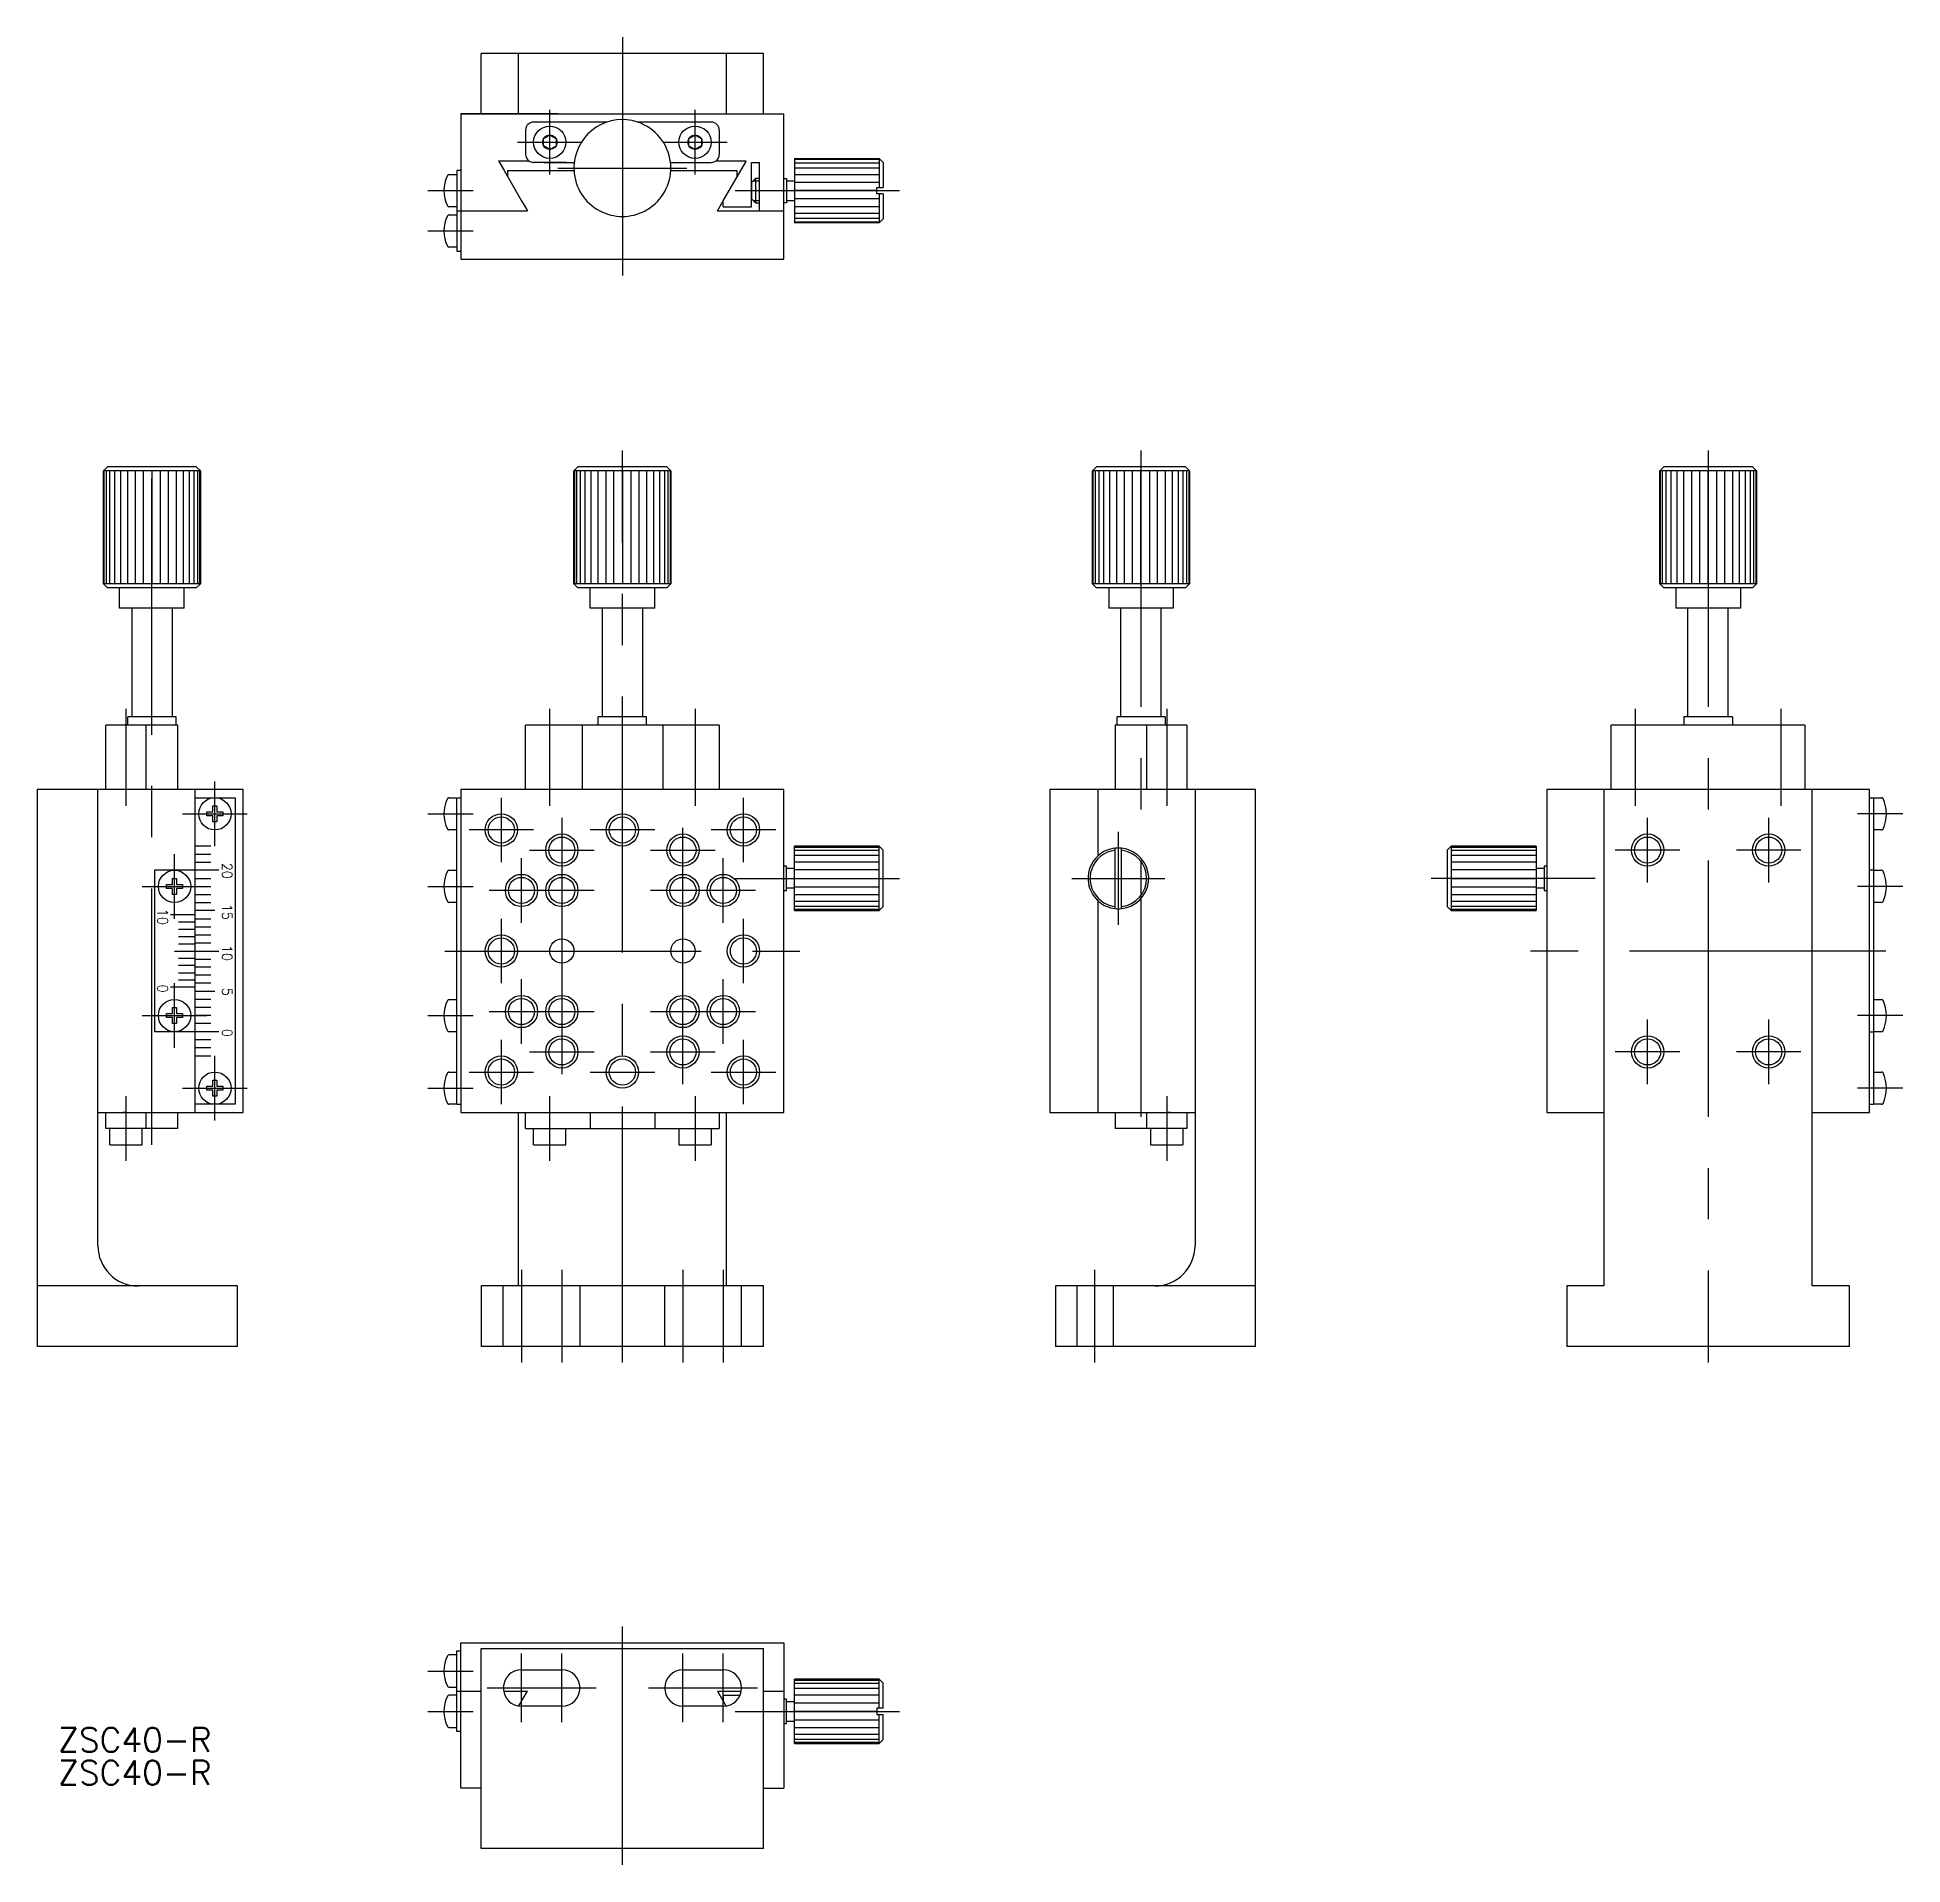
# Model space of a CAD drawing. Extents: x -72 to 159, y -113 to 113.
import ezdxf

# ---------------------------------------------------------------- set-up
doc = ezdxf.new("R2010")
doc.units = 0
doc.linetypes.add('CENTER', pattern=[50.8, 31.75, -6.35, 6.35, -6.35])
doc.linetypes.add('DASHED', pattern=[19.05, 12.7, -6.35])
doc.layers.get('0').update_dxf_attribs({"linetype": 'CONTINUOUS'})
doc.layers.add('CENTER', color=1, linetype='CENTER')
doc.styles.add('CONVERTER_1', font='txt.shx', dxfattribs={"width": 0.9})
doc.styles.get("Standard").update_dxf_attribs({"font": 'txt.shx', "height": 3, "bigfont": 'bigfont.shx'})

msp = doc.modelspace()

# ---------------------------------------------------------------- linework, layer by layer
at = {"color": 7, "linetype": 'CONTINUOUS'}
for p, q in [((17.5, 111.22), (-17.5, 111.22)), ((-17.5, 103.72), (-17.5, 111.22)), ((-12.9, 111.22), (-12.9, 103.72)), ((12.9, 103.72), (12.9, 111.22)), ((17.5, 103.72), (17.5, 111.22)), ((-20, 103.72), (-20, 92.22)), ((-20, 103.72), (17.5, 103.72)), ((-17.5, 103.72), (-20, 103.72)), ((-8, 103.72), (-17.5, 103.72)), ((-12, 101.72), (-12, 98.72)), ((-1.87, 102.72), (-11, 102.72)), ((11, 102.72), (1.87, 102.72)), ((12, 101.72), (12, 98.72)), ((17.5, 103.72), (20, 103.72)), ((20, 92.22), (20, 103.72)), ((-9.78, 100.67), (-9, 101.12)), ((-9.78, 99.77), (-9.78, 100.67)), ((-9, 99.32), (-9.78, 99.77)), ((-9, 101.12), (-8.22, 100.67)), ((-9, 99.32), (-8.22, 99.77)), ((-8.22, 100.67), (-8.22, 99.77)), ((8.22, 100.67), (9, 101.12)), ((8.22, 99.77), (8.22, 100.67)), ((8.22, 99.77), (9, 99.32)), ((9, 101.12), (9.78, 100.67)), ((9.78, 99.77), (9, 99.32)), ((9.78, 100.67), (9.78, 99.77)), ((-15.35, 97.92), (-14.66, 96.72)), ((-15.35, 97.92), (-11.6, 97.92)), ((-6.96, 97.72), (-11, 97.72)), ((-9.75, 97.72), (-5.96, 97.72)), ((5.96, 97.72), (11, 97.72)), ((11.6, 97.92), (15.35, 97.92)), ((12.48, 92.95), (15.23, 97.72)), ((15.23, 97.72), (15.35, 97.92)), ((15.98, 92.22), (15.98, 97.72)), ((15.98, 97.72), (16.98, 97.72)), ((16.98, 91.72), (16.98, 97.72)), ((21.32, 98.22), (31.82, 98.22)), ((21.32, 98.22), (21.32, 95.45)), ((31.82, 98.08), (21.32, 98.08)), ((21.32, 97.68), (31.82, 97.68)), ((31.82, 98.22), (31.82, 94.62)), ((32.32, 97.72), (31.82, 98.22)), ((32.32, 97.72), (32.32, 94.62)), ((-21.49, 96.22), (-20.5, 96.22)), ((-20.5, 96.72), (-20.5, 91.72)), ((-20, 96.72), (-20.5, 96.72)), ((-14.66, 96.72), (-12.48, 92.95)), ((-14.23, 96.72), (-5.99, 96.72)), ((-14.23, 96.72), (-14.23, 95.98)), ((5.99, 96.72), (14.23, 96.72)), ((14.23, 95.98), (14.23, 96.72)), ((16.21, 95.45), (15.98, 95.22)), ((15.98, 95.22), (15.98, 93.22)), ((15.98, 94.22), (15.98, 95.22)), ((16.48, 95.72), (16.21, 95.45)), ((16.48, 95.72), (16.48, 92.72)), ((16.98, 95.72), (16.48, 95.72)), ((20, 95.72), (20.32, 95.72)), ((20.32, 95.72), (20.32, 92.72)), ((20.32, 95.45), (21.32, 95.45)), ((21.32, 97.05), (31.82, 97.05)), ((21.32, 96.22), (31.82, 96.22)), ((21.32, 95.45), (21.32, 94.22)), ((21.32, 95.26), (31.82, 95.26)), ((-12.48, 92.95), (-12.06, 92.22)), ((11.77, 91.72), (12.48, 92.95)), ((12.48, 92.22), (12.48, 92.95)), ((15.98, 93.22), (16.21, 93)), ((16.21, 93), (16.48, 92.72)), ((16.48, 92.72), (16.98, 92.72)), ((20.32, 92.72), (20, 92.72)), ((20.32, 93), (21.32, 93)), ((31.52, 94.22), (21.32, 94.22)), ((21.32, 94.22), (21.32, 93)), ((31.82, 93.19), (21.32, 93.19)), ((21.32, 93), (21.32, 90.36)), ((31.52, 94.22), (31.52, 94.62)), ((31.52, 94.62), (32.32, 94.62)), ((31.52, 93.82), (31.52, 94.22)), ((32.32, 93.82), (31.52, 93.82)), ((31.82, 93.82), (31.82, 90.22)), ((32.32, 93.82), (32.32, 90.72)), ((-20.5, 92.22), (-21.49, 92.22)), ((-21.49, 91.22), (-20.5, 91.22)), ((-20.5, 91.72), (-20.5, 86.72)), ((-20.5, 91.72), (-20, 91.72)), ((-20, 92.22), (-20, 91.72)), ((-20, 91.72), (-11.77, 91.72)), ((-20, 91.72), (-20, 91.22)), ((-20, 91.22), (-20, 89.72)), ((-20, 91.22), (-20, 89.72)), ((-12.06, 92.22), (-11.77, 91.72)), ((11.77, 91.72), (16.52, 91.72)), ((11.89, 91.72), (20, 91.72)), ((12.48, 92.22), (15.98, 92.22)), ((20, 91.72), (20, 92.22)), ((20, 91.72), (20, 92.22)), ((20, 85.72), (20, 91.72)), ((31.82, 92.22), (21.32, 92.22)), ((31.82, 91.39), (21.32, 91.39)), ((31.82, 90.76), (21.32, 90.76)), ((21.32, 90.36), (31.82, 90.36)), ((21.32, 90.36), (21.32, 90.22)), ((31.82, 90.22), (21.32, 90.22)), ((31.82, 90.22), (32.32, 90.72)), ((-20, 89.72), (-20, 85.72)), ((-20.5, 87.22), (-21.49, 87.22)), ((-20.5, 86.72), (-20, 86.72)), ((-20, 85.72), (20, 85.72)), ((-63.78, 60), (-64.28, 59.5)), ((-64.28, 45.5), (-64.28, 59.5)), ((-64.19, 59.5), (-64.28, 59.5)), ((-64.19, 45.5), (-64.19, 59.5)), ((-63.92, 59.5), (-64.19, 59.5)), ((-63.92, 45.5), (-63.92, 59.5)), ((-63.48, 59.5), (-63.92, 59.5)), ((-60.48, 60), (-63.78, 60)), ((-63.48, 45.5), (-63.48, 59.5)), ((-62.88, 59.5), (-63.48, 59.5)), ((-62.88, 45.5), (-62.88, 59.5)), ((-62.14, 59.5), (-62.88, 59.5)), ((-62.14, 45.5), (-62.14, 59.5)), ((-61.28, 59.5), (-62.14, 59.5)), ((-61.28, 45.5), (-61.28, 59.5)), ((-60.3, 59.5), (-61.28, 59.5)), ((-60.28, 60), (-60.48, 60)), ((-60.3, 45.5), (-60.3, 59.5)), ((-59.32, 59.5), (-60.3, 59.5)), ((-56.28, 60), (-60.28, 60)), ((-59.32, 45.5), (-59.32, 59.5)), ((-58.28, 59.5), (-59.32, 59.5)), ((-58.28, 59.5), (-58.28, 45.5)), ((-52.28, 59.5), (-58.28, 59.5)), ((-57.24, 59.5), (-57.24, 45.5)), ((-52.78, 60), (-56.28, 60)), ((-56.26, 59.5), (-56.26, 45.5)), ((-55.28, 59.5), (-55.28, 45.5)), ((-54.42, 59.5), (-54.42, 45.5)), ((-53.68, 59.5), (-53.68, 45.5)), ((-53.08, 59.5), (-53.08, 45.5)), ((-52.78, 60), (-52.28, 59.5)), ((-52.64, 59.5), (-52.64, 45.5)), ((-52.37, 59.5), (-52.37, 45.5)), ((-52.28, 59.5), (-52.28, 45.5)), ((-52.28, 45.5), (-52.28, 59.5)), ((-5.5, 60), (-6, 59.5)), ((-6, 45.5), (-6, 59.5)), ((-5.91, 59.5), (-6, 59.5)), ((-5.91, 45.5), (-5.91, 59.5)), ((-5.64, 59.5), (-5.91, 59.5)), ((-5.64, 45.5), (-5.64, 59.5)), ((-5.2, 59.5), (-5.64, 59.5)), ((-2.2, 60), (-5.5, 60)), ((-5.2, 45.5), (-5.2, 59.5)), ((-4.6, 59.5), (-5.2, 59.5)), ((-4.6, 45.5), (-4.6, 59.5)), ((-3.86, 59.5), (-4.6, 59.5)), ((-3.86, 45.5), (-3.86, 59.5)), ((-3, 59.5), (-3.86, 59.5)), ((-3, 45.5), (-3, 59.5)), ((-2.02, 59.5), (-3, 59.5)), ((-2, 60), (-2.2, 60)), ((-2.02, 45.5), (-2.02, 59.5)), ((-1.04, 59.5), (-2.02, 59.5)), ((2, 60), (-2, 60)), ((-1.04, 45.5), (-1.04, 59.5)), ((0, 59.5), (-1.04, 59.5)), ((0, 59.5), (0, 45.5)), ((6, 59.5), (0, 59.5)), ((1.04, 59.5), (1.04, 45.5)), ((5.5, 60), (2, 60)), ((2.02, 59.5), (2.02, 45.5)), ((3, 59.5), (3, 45.5)), ((3.86, 59.5), (3.86, 45.5)), ((4.6, 59.5), (4.6, 45.5)), ((5.2, 59.5), (5.2, 45.5)), ((5.5, 60), (6, 59.5)), ((5.64, 59.5), (5.64, 45.5)), ((5.91, 59.5), (5.91, 45.5)), ((6, 45.5), (6, 59.5)), ((6, 59.5), (6, 45.5)), ((58.24, 59.5), (58.74, 60)), ((58.24, 45.5), (58.24, 59.5)), ((58.24, 59.5), (58.24, 45.5)), ((64.24, 59.5), (58.24, 59.5)), ((58.33, 45.5), (58.33, 59.5)), ((58.6, 45.5), (58.6, 59.5)), ((62.24, 60), (58.74, 60)), ((59.05, 45.5), (59.05, 59.5)), ((59.65, 45.5), (59.65, 59.5)), ((60.38, 45.5), (60.38, 59.5)), ((61.24, 45.5), (61.24, 59.5)), ((62.22, 45.5), (62.22, 59.5)), ((66.24, 60), (62.24, 60)), ((63.2, 45.5), (63.2, 59.5)), ((64.24, 45.5), (64.24, 59.5)), ((65.28, 59.5), (64.24, 59.5)), ((65.28, 59.5), (65.28, 45.5)), ((66.26, 59.5), (65.28, 59.5)), ((66.44, 60), (66.24, 60)), ((66.26, 59.5), (66.26, 45.5)), ((67.24, 59.5), (66.26, 59.5)), ((69.74, 60), (66.44, 60)), ((67.24, 59.5), (67.24, 45.5)), ((68.1, 59.5), (67.24, 59.5)), ((68.1, 59.5), (68.1, 45.5)), ((68.84, 59.5), (68.1, 59.5)), ((68.84, 59.5), (68.84, 45.5)), ((69.44, 59.5), (68.84, 59.5)), ((69.44, 59.5), (69.44, 45.5)), ((69.88, 59.5), (69.44, 59.5)), ((70.24, 59.5), (69.74, 60)), ((69.88, 59.5), (69.88, 45.5)), ((70.15, 59.5), (69.88, 59.5)), ((70.15, 59.5), (70.15, 45.5)), ((70.24, 59.5), (70.15, 59.5)), ((70.24, 59.5), (70.24, 45.5)), ((128.5, 59.5), (129, 60)), ((128.5, 45.5), (128.5, 59.5)), ((128.5, 59.5), (128.5, 45.5)), ((134.5, 59.5), (128.5, 59.5)), ((128.59, 45.5), (128.59, 59.5)), ((128.86, 45.5), (128.86, 59.5)), ((132.5, 60), (129, 60)), ((129.31, 45.5), (129.31, 59.5)), ((129.91, 45.5), (129.91, 59.5)), ((130.65, 45.5), (130.65, 59.5)), ((131.5, 45.5), (131.5, 59.5)), ((132.48, 45.5), (132.48, 59.5)), ((136.5, 60), (132.5, 60)), ((133.46, 45.5), (133.46, 59.5)), ((134.5, 45.5), (134.5, 59.5)), ((135.54, 59.5), (134.5, 59.5)), ((135.54, 59.5), (135.54, 45.5)), ((136.52, 59.5), (135.54, 59.5)), ((136.7, 60), (136.5, 60)), ((136.52, 59.5), (136.52, 45.5)), ((137.5, 59.5), (136.52, 59.5)), ((140, 60), (136.7, 60)), ((137.5, 59.5), (137.5, 45.5)), ((138.36, 59.5), (137.5, 59.5)), ((138.36, 59.5), (138.36, 45.5)), ((139.1, 59.5), (138.36, 59.5)), ((139.1, 59.5), (139.1, 45.5)), ((139.7, 59.5), (139.1, 59.5)), ((139.7, 59.5), (139.7, 45.5)), ((140.14, 59.5), (139.7, 59.5)), ((140.5, 59.5), (140, 60)), ((140.14, 59.5), (140.14, 45.5)), ((140.41, 59.5), (140.14, 59.5)), ((140.41, 59.5), (140.41, 45.5)), ((140.5, 59.5), (140.41, 59.5)), ((140.5, 59.5), (140.5, 45.5)), ((-64.28, 45.5), (-63.78, 45)), ((-64.19, 45.5), (-64.28, 45.5)), ((-63.92, 45.5), (-64.19, 45.5)), ((-63.48, 45.5), (-63.92, 45.5)), ((-52.78, 45), (-63.78, 45)), ((-62.88, 45.5), (-63.48, 45.5)), ((-62.14, 45.5), (-62.88, 45.5)), ((-54.28, 45), (-62.28, 45)), ((-62.28, 42.5), (-62.28, 45)), ((-61.28, 45.5), (-62.14, 45.5)), ((-60.3, 45.5), (-61.28, 45.5)), ((-59.32, 45.5), (-60.3, 45.5)), ((-58.28, 45.5), (-59.32, 45.5)), ((-52.28, 45.5), (-58.28, 45.5)), ((-54.28, 42.5), (-54.28, 45)), ((-54.28, 42.5), (-54.28, 45)), ((-52.78, 45), (-52.28, 45.5)), ((-5.91, 45.5), (-6, 45.5)), ((-6, 45.5), (-5.5, 45)), ((-5.64, 45.5), (-5.91, 45.5)), ((-5.2, 45.5), (-5.64, 45.5)), ((5.5, 45), (-5.5, 45)), ((-4.6, 45.5), (-5.2, 45.5)), ((-3.86, 45.5), (-4.6, 45.5)), ((-4, 42.5), (-4, 45)), ((-3, 45.5), (-3.86, 45.5)), ((-2.02, 45.5), (-3, 45.5)), ((-1.04, 45.5), (-2.02, 45.5)), ((0, 45.5), (-1.04, 45.5)), ((6, 45.5), (0, 45.5)), ((4, 42.5), (4, 45)), ((4, 42.5), (4, 45)), ((5.5, 45), (6, 45.5)), ((64.24, 45.5), (58.24, 45.5)), ((58.24, 45.5), (58.74, 45)), ((69.74, 45), (58.74, 45)), ((60.24, 45), (60.24, 42.5)), ((60.24, 45), (60.24, 42.5)), ((68.24, 45), (60.24, 45)), ((65.28, 45.5), (64.24, 45.5)), ((66.26, 45.5), (65.28, 45.5)), ((67.24, 45.5), (66.26, 45.5)), ((68.1, 45.5), (67.24, 45.5)), ((68.84, 45.5), (68.1, 45.5)), ((68.24, 45), (68.24, 42.5)), ((69.44, 45.5), (68.84, 45.5)), ((69.88, 45.5), (69.44, 45.5)), ((69.74, 45), (70.24, 45.5)), ((70.15, 45.5), (69.88, 45.5)), ((70.24, 45.5), (70.15, 45.5)), ((134.5, 45.5), (128.5, 45.5)), ((128.5, 45.5), (129, 45)), ((140, 45), (129, 45)), ((130.5, 45), (130.5, 42.5)), ((130.5, 45), (130.5, 42.5)), ((135.54, 45.5), (134.5, 45.5)), ((136.52, 45.5), (135.54, 45.5)), ((137.5, 45.5), (136.52, 45.5)), ((138.36, 45.5), (137.5, 45.5)), ((139.1, 45.5), (138.36, 45.5)), ((138.5, 45), (138.5, 42.5)), ((139.7, 45.5), (139.1, 45.5)), ((140.14, 45.5), (139.7, 45.5)), ((140, 45), (140.5, 45.5)), ((140.41, 45.5), (140.14, 45.5)), ((140.5, 45.5), (140.41, 45.5)), ((-54.28, 42.5), (-62.28, 42.5)), ((-60.78, 42.5), (-62.28, 42.5)), ((-55.78, 42.5), (-60.78, 42.5)), ((-60.78, 42.5), (-60.78, 29)), ((-55.78, 42.5), (-55.78, 29)), ((-54.28, 42.5), (-55.78, 42.5)), ((-2.5, 42.5), (-4, 42.5)), ((-2.5, 42.5), (-2.5, 29)), ((2.5, 42.5), (-2.5, 42.5)), ((2.5, 42.5), (2.5, 29)), ((4, 42.5), (2.5, 42.5)), ((68.24, 42.5), (60.24, 42.5)), ((61.74, 42.5), (60.24, 42.5)), ((61.74, 29), (61.74, 42.5)), ((66.74, 42.5), (61.74, 42.5)), ((66.74, 29), (66.74, 42.5)), ((68.24, 42.5), (66.74, 42.5)), ((132, 42.5), (130.5, 42.5)), ((137, 42.5), (132, 42.5)), ((132, 29), (132, 42.5)), ((137, 29), (137, 42.5)), ((138.5, 42.5), (137, 42.5)), ((-63.98, 20), (-63.98, 28)), ((-58.98, 28), (-63.98, 28)), ((-55.28, 29), (-61.28, 29)), ((-61.28, 28), (-61.28, 29)), ((-55.08, 28), (-58.98, 28)), ((-58.98, 20), (-58.98, 28)), ((-55.28, 28), (-55.28, 29)), ((-55.08, 20), (-55.08, 28)), ((12, 28), (-12, 28)), ((-12, 20), (-12, 28)), ((-5, 28), (-5, 20)), ((-2.5, 29), (-3, 29)), ((-2.5, 29), (-3, 29)), ((-3, 28), (-3, 29)), ((-3, 28), (-3, 29)), ((2.5, 29), (-2.5, 29)), ((2.5, 29), (-2.5, 29)), ((3, 29), (2.5, 29)), ((3, 29), (2.5, 29)), ((3, 28), (3, 29)), ((3, 28), (3, 29)), ((5, 28), (5, 20)), ((12, 28), (12, 20)), ((61.04, 28), (61.04, 20)), ((64.94, 28), (61.04, 28)), ((67.24, 29), (61.24, 29)), ((61.24, 29), (61.24, 28)), ((64.94, 28), (64.94, 20)), ((69.94, 28), (64.94, 28)), ((67.24, 29), (67.24, 28)), ((69.94, 28), (69.94, 20)), ((122.5, 20), (122.5, 28)), ((132, 28), (122.5, 28)), ((132, 29), (131.5, 29)), ((132, 29), (131.5, 29)), ((131.5, 29), (131.5, 28)), ((131.5, 29), (131.5, 28)), ((137, 29), (132, 29)), ((137, 29), (132, 29)), ((137, 28), (132, 28)), ((137.5, 29), (137, 29)), ((137.5, 29), (137, 29)), ((137.5, 28), (137, 28)), ((137.5, 29), (137.5, 28)), ((137.5, 29), (137.5, 28)), ((146.5, 28), (137.5, 28)), ((146.5, 28), (146.5, 20)), ((-55.08, 20), (-55.08, 22)), ((61.04, 22), (61.04, 20)), ((-72.48, 20), (-72.48, -49)), ((-64.98, 20), (-72.48, 20)), ((-64.98, -20), (-64.98, 20)), ((-64.98, -20), (-64.98, 20)), ((-64.98, -36.5), (-64.98, 20)), ((-55.08, 20), (-64.98, 20)), ((-63.98, 20), (-64.98, 20)), ((-55.98, 20), (-64.98, 20)), ((-46.98, 20), (-55.98, 20)), ((-52.98, 20), (-52.98, -20)), ((-52.98, 19), (-47.98, 19)), ((-47.98, 19), (-47.98, 0)), ((-46.98, -20), (-46.98, 20)), ((-21.49, 19), (-20.5, 19)), ((-20.5, -19), (-20.5, 19)), ((-20.5, 19), (-20, 19)), ((-20, 20), (-20, -20)), ((18, 20), (-20, 20)), ((-20, 20), (-20, 20)), ((18, 20), (11.4, 20)), ((19, 20), (18, 20)), ((19, 20), (18, 20)), ((20, 20), (19, 20)), ((19.6, 20), (19, 20)), ((20, -20), (20, 20)), ((52.94, 20), (52.94, -16.5)), ((70.94, 20), (52.94, 20)), ((58.94, 11.81), (58.94, 20)), ((70.94, 20), (61.04, 20)), ((70.94, 20), (69.94, 20)), ((70.94, 20), (70.94, -36.5)), ((78.44, 20), (70.94, 20)), ((70.94, 20), (70.94, 14.75)), ((78.44, -49), (78.44, 20)), ((114.5, 20), (114.5, -20)), ((154.5, 20), (114.5, 20)), ((121.6, 20), (121.6, -20)), ((147.4, -20), (147.4, 20)), ((154.5, -20), (154.5, 20)), ((154.5, 20), (154.5, 20)), ((154.5, 19), (155, 19)), ((155, 19), (155, -19)), ((155, 19), (155.99, 19)), ((-51.48, 17.25), (-50.73, 17.25)), ((-51.48, 16.75), (-51.48, 17.25)), ((-50.73, 16.75), (-51.48, 16.75)), ((-50.73, 18), (-50.23, 18)), ((-50.73, 17.25), (-50.73, 18)), ((-50.73, 16), (-50.73, 16.75)), ((-50.23, 18), (-50.23, 17.25)), ((-50.23, 17.25), (-49.48, 17.25)), ((-50.23, 16.75), (-50.23, 16)), ((-49.48, 16.75), (-50.23, 16.75)), ((-49.48, 17.25), (-49.48, 16.75)), ((70.94, 17.25), (70.94, 12.75)), ((-50.23, 16), (-50.73, 16)), ((-20.5, 15), (-21.49, 15)), ((155.99, 15), (155, 15)), ((-50.98, 13), (-52.98, 13)), ((-52.98, 12), (-50.98, 12)), ((31.82, 13), (21.32, 13)), ((21.32, 5), (21.32, 13)), ((21.32, 12.86), (31.82, 12.86)), ((31.82, 12.46), (21.32, 12.46)), ((31.82, 11.83), (21.32, 11.83)), ((31.82, 5), (31.82, 13)), ((31.82, 13), (32.32, 12.5)), ((32.32, 5.5), (32.32, 12.5)), ((61.04, 5.26), (61.04, 12.74)), ((61.84, 5.26), (61.84, 12.74)), ((102.18, 12.5), (102.68, 13)), ((102.18, 12.5), (102.18, 5.5)), ((113.18, 13), (102.68, 13)), ((102.68, 13), (102.68, 5)), ((102.68, 12.86), (113.18, 12.86)), ((113.18, 12.46), (102.68, 12.46)), ((113.18, 11.83), (102.68, 11.83)), ((113.18, 13), (113.18, 5)), ((-57.98, 10), (-57.98, -10)), ((-49.98, 10), (-57.98, 10)), ((-52.98, 11), (-50.98, 11)), ((-21.49, 10), (-20.5, 10)), ((20.32, 10.5), (20, 10.5)), ((20.32, 7.5), (20.32, 10.5)), ((21.32, 10.22), (20.32, 10.22)), ((31.82, 11), (21.32, 11)), ((31.82, 10.04), (21.32, 10.04)), ((70.94, 10.25), (70.94, -20)), ((113.18, 11), (102.68, 11)), ((113.18, 10.04), (102.68, 10.04)), ((114.18, 10.22), (113.18, 10.22)), ((114.18, 10.5), (114.18, 7.5)), ((114.5, 10.5), (114.18, 10.5)), ((155, 10), (154.5, 10)), ((155, 10), (155.99, 10)), ((-56.48, 8.25), (-55.73, 8.25)), ((-56.48, 8.25), (-55.73, 8.25)), ((-56.48, 7.75), (-56.48, 8.25)), ((-56.48, 7.75), (-56.48, 8.25)), ((-55.73, 7.75), (-56.48, 7.75)), ((-55.73, 7.75), (-56.48, 7.75)), ((-55.73, 8.25), (-55.73, 9)), ((-55.73, 9), (-55.23, 9)), ((-55.73, 9), (-55.23, 9)), ((-55.73, 8.25), (-55.73, 9)), ((-55.73, 7), (-55.73, 7.75)), ((-55.73, 7), (-55.73, 7.75)), ((-55.23, 7), (-55.73, 7)), ((-55.23, 7), (-55.73, 7)), ((-55.23, 9), (-55.23, 8.25)), ((-55.23, 9), (-55.23, 8.25)), ((-55.23, 8.25), (-54.48, 8.25)), ((-55.23, 7.75), (-55.23, 7)), ((-55.23, 7.75), (-55.23, 7)), ((-54.48, 7.75), (-55.23, 7.75)), ((-54.48, 8.25), (-54.48, 7.75)), ((-52.98, 9), (-50.98, 9)), ((-52.98, 8), (-50.98, 8)), ((-52.98, 7), (-50.98, 7)), ((20, 7.5), (20.32, 7.5)), ((21.32, 7.77), (20.32, 7.77)), ((21.32, 9), (31.82, 9)), ((21.32, 7.96), (31.82, 7.96)), ((21.32, 7), (31.82, 7)), ((102.68, 9), (113.18, 9)), ((102.68, 7.96), (113.18, 7.96)), ((102.68, 7), (113.18, 7)), ((114.18, 7.77), (113.18, 7.77)), ((114.18, 7.5), (114.5, 7.5)), ((-52.98, 6), (-50.98, 6)), ((-50.48, 5), (-52.98, 5)), ((-20.5, 6), (-21.49, 6)), ((21.32, 6.17), (31.82, 6.17)), ((21.32, 5.54), (31.82, 5.54)), ((31.82, 5.14), (21.32, 5.14)), ((21.32, 5), (31.82, 5)), ((32.32, 5.5), (31.82, 5)), ((58.94, -20), (58.94, 6.19)), ((102.68, 5), (102.18, 5.5)), ((102.68, 6.17), (113.18, 6.17)), ((102.68, 5.54), (113.18, 5.54)), ((113.18, 5.14), (102.68, 5.14)), ((102.68, 5), (113.18, 5)), ((155.99, 6), (155, 6)), ((-52.98, 4.5), (-55.98, 4.5)), ((-54.98, 3.6), (-52.98, 3.6)), ((-54.98, 2.7), (-52.98, 2.7)), ((-52.98, 4), (-50.98, 4)), ((-52.98, 3), (-50.98, 3)), ((-54.98, 1.8), (-52.98, 1.8)), ((-54.98, 0.9), (-52.98, 0.9)), ((-52.98, 2), (-50.98, 2)), ((-52.98, 1), (-50.98, 1)), ((-55.48, 0), (-52.98, 0)), ((-54.98, -0.9), (-52.98, -0.9)), ((-52.98, -1.8), (-54.98, -1.8)), ((-52.98, 0), (-49.98, 0)), ((-52.98, -1), (-50.98, -1)), ((-50.98, -2), (-52.98, -2)), ((-47.98, 0), (-47.98, -19)), ((-52.98, -4.5), (-55.98, -4.5)), ((-54.98, -2.7), (-52.98, -2.7)), ((-52.98, -3.6), (-54.98, -3.6)), ((-50.98, -3), (-52.98, -3)), ((-50.98, -4), (-52.98, -4)), ((-50.48, -5), (-52.98, -5)), ((-50.98, -6), (-52.98, -6)), ((-21.49, -6), (-20.5, -6)), ((155, -6), (155.99, -6)), ((-56.48, -7.75), (-55.73, -7.75)), ((-56.48, -7.75), (-55.73, -7.75)), ((-56.48, -8.25), (-56.48, -7.75)), ((-56.48, -8.25), (-56.48, -7.75)), ((-55.73, -8.25), (-56.48, -8.25)), ((-55.73, -8.25), (-56.48, -8.25)), ((-55.73, -7), (-55.23, -7)), ((-55.73, -7), (-55.23, -7)), ((-55.73, -7.75), (-55.73, -7)), ((-55.73, -7.75), (-55.73, -7)), ((-55.73, -9), (-55.73, -8.25)), ((-55.73, -9), (-55.73, -8.25)), ((-55.23, -9), (-55.73, -9)), ((-55.23, -9), (-55.73, -9)), ((-55.23, -7), (-55.23, -7.75)), ((-55.23, -7), (-55.23, -7.75)), ((-55.23, -7.75), (-54.48, -7.75)), ((-55.23, -8.25), (-55.23, -9)), ((-55.23, -8.25), (-55.23, -9)), ((-54.48, -8.25), (-55.23, -8.25)), ((-54.48, -7.75), (-54.48, -8.25)), ((-50.98, -7), (-52.98, -7)), ((-50.98, -8), (-52.98, -8)), ((-50.98, -9), (-52.98, -9)), ((-64.98, -14.75), (-64.98, -10.25)), ((-64.98, -14.75), (-64.98, -10.25)), ((-49.98, -10), (-57.98, -10)), ((-50.98, -11), (-52.98, -11)), ((-20.5, -10), (-21.49, -10)), ((70.94, -10.25), (70.94, -14.75)), ((70.94, -10.25), (70.94, -14.75)), ((154.5, -10), (155, -10)), ((155.99, -10), (155, -10)), ((-50.98, -12), (-52.98, -12)), ((-52.98, -13), (-50.98, -13)), ((-50.73, -16), (-50.23, -16)), ((-50.73, -16.75), (-50.73, -16)), ((-50.23, -16), (-50.23, -16.75)), ((-21.49, -15), (-20.5, -15)), ((155, -15), (155.99, -15)), ((-51.48, -17.25), (-51.48, -16.75)), ((-51.48, -16.75), (-50.73, -16.75)), ((-50.73, -17.25), (-51.48, -17.25)), ((-50.73, -18), (-50.73, -17.25)), ((-50.23, -18), (-50.73, -18)), ((-50.23, -16.75), (-49.48, -16.75)), ((-50.23, -17.25), (-50.23, -18)), ((-49.48, -17.25), (-50.23, -17.25)), ((-49.48, -16.75), (-49.48, -17.25)), ((52.94, -16.5), (52.94, -20)), ((-64.98, -20), (-63.98, -20)), ((-64.98, -20), (-55.98, -20)), ((-63.98, -20), (-61.28, -20)), ((-63.98, -22), (-63.98, -20)), ((-62.28, -20), (-61.58, -20)), ((-61.58, -20), (-61.88, -20)), ((-61.48, -20), (-55.08, -20)), ((-61.48, -20), (-61.48, -20)), ((-58.98, -22), (-58.98, -20)), ((-55.98, -20), (-46.98, -20)), ((-55.08, -22), (-55.08, -20)), ((-55.08, -22), (-55.08, -20)), ((-47.98, -19), (-52.98, -19)), ((-20.5, -19), (-21.49, -19)), ((-20.5, -19), (-20, -19)), ((-20, -20), (-12.9, -20)), ((-12.9, -20), (-12.9, -41.5)), ((-12.9, -20), (-4, -20)), ((-12, -20), (-10, -20)), ((-12, -22), (-12, -20)), ((-4, -20), (4, -20)), ((-4, -20), (-4, -22)), ((4, -20), (11.4, -20)), ((4, -20), (4, -22)), ((10, -20), (11.4, -20)), ((11.4, -20), (18, -20)), ((11.4, -20), (12.9, -20)), ((12, -20), (12, -22)), ((12.9, -41.5), (12.9, -20)), ((12.9, -20), (18, -20)), ((18, -20), (19, -20)), ((18, -20), (19, -20)), ((19, -20), (20, -20)), ((19, -20), (19.6, -20)), ((52.94, -20), (58.94, -20)), ((58.94, -20), (63.94, -20)), ((58.94, -20), (70.94, -20)), ((61.04, -20), (63.94, -20)), ((61.04, -20), (61.04, -22)), ((61.04, -20), (61.04, -22)), ((63.94, -20), (67.84, -20)), ((63.94, -20), (67.44, -20)), ((64.94, -20), (64.94, -22)), ((67.24, -20), (69.94, -20)), ((67.44, -20), (67.44, -20)), ((67.84, -20), (67.54, -20)), ((67.54, -20), (68.24, -20)), ((69.94, -20), (70.94, -20)), ((69.94, -20), (69.94, -22)), ((114.5, -20), (115.5, -20)), ((114.9, -20), (115.5, -20)), ((115.5, -20), (116.5, -20)), ((115.5, -20), (116.5, -20)), ((116.5, -20), (121.6, -20)), ((121.6, -20), (121.6, -41.5)), ((147.4, -41.5), (147.4, -20)), ((147.4, -20), (154.5, -20)), ((154.5, -19), (155, -19)), ((155.99, -19), (155, -19)), ((-61.48, -22), (-63.98, -22)), ((-63.48, -24), (-63.48, -22)), ((-55.08, -22), (-61.48, -22)), ((-59.48, -24), (-59.48, -22)), ((-12, -22), (-4, -22)), ((-11, -24), (-11, -22)), ((-7, -24), (-7, -22)), ((-4, -22), (4, -22)), ((4, -22), (12, -22)), ((7, -22), (7, -24)), ((11, -22), (11, -24)), ((67.44, -22), (61.04, -22)), ((65.44, -22), (65.44, -24)), ((69.94, -22), (67.44, -22)), ((69.44, -22), (69.44, -24)), ((-63.48, -24), (-61.48, -24)), ((-61.48, -24), (-59.48, -24)), ((-11, -24), (-7, -24)), ((7, -24), (11, -24)), ((65.44, -24), (67.44, -24)), ((67.44, -24), (69.44, -24)), ((-47.68, -41.5), (-72.48, -41.5)), ((-47.68, -49), (-47.68, -41.5)), ((17.5, -41.5), (-17.5, -41.5)), ((-17.5, -41.5), (-17.5, -49)), ((17.5, -49), (17.5, -41.5)), ((78.44, -41.5), (53.64, -41.5)), ((53.64, -41.5), (53.64, -49)), ((121.6, -41.5), (117, -41.5)), ((117, -41.5), (117, -49)), ((152, -41.5), (147.4, -41.5)), ((152, -49), (152, -41.5)), ((-47.68, -49), (-72.48, -49)), ((17.5, -49), (-17.5, -49)), ((78.44, -49), (53.64, -49)), ((152, -49), (117, -49)), ((-20.5, -87.22), (-21.49, -87.22)), ((-20.5, -91.72), (-20.5, -86.72)), ((-20.5, -86.72), (-20, -86.72)), ((-20, -85.72), (20, -85.72)), ((-20, -89.72), (-20, -85.72)), ((-17.5, -111.22), (-17.5, -86.42)), ((-17.5, -86.42), (17.5, -86.42)), ((17.5, -111.22), (17.5, -86.42)), ((20, -85.72), (20, -103.72)), ((-20, -91.22), (-20, -89.72)), ((-20, -91.22), (-20, -89.72)), ((-12.5, -89.07), (-7.5, -89.07)), ((7.5, -89.07), (12.5, -89.07)), ((-21.49, -91.22), (-20.5, -91.22)), ((-20.5, -92.22), (-21.49, -92.22)), ((-20.5, -96.72), (-20.5, -91.72)), ((-20.5, -91.72), (-20, -91.72)), ((-20, -91.72), (-20, -91.22)), ((-20, -91.72), (-17.5, -91.72)), ((-20, -92.22), (-20, -91.72)), ((-20, -103.72), (-20, -92.22)), ((-14.71, -91.72), (-11.77, -91.72)), ((-12.82, -93.55), (-11.77, -91.72)), ((11.77, -91.72), (12.82, -93.55)), ((11.77, -91.72), (14.71, -91.72)), ((12.48, -92.22), (12.48, -92.95)), ((12.48, -92.22), (14.56, -92.22)), ((17.5, -91.72), (20, -91.72)), ((31.82, -90.22), (21.32, -90.22)), ((21.32, -90.36), (21.32, -90.22)), ((21.32, -90.36), (31.82, -90.36)), ((21.32, -93), (21.32, -90.36)), ((31.82, -90.76), (21.32, -90.76)), ((31.82, -91.39), (21.32, -91.39)), ((31.82, -92.22), (21.32, -92.22)), ((31.82, -90.22), (32.32, -90.72)), ((31.82, -93.82), (31.82, -90.22)), ((32.32, -93.82), (32.32, -90.72)), ((-7.5, -93.57), (-12.5, -93.57)), ((12.5, -93.57), (7.5, -93.57)), ((20.32, -92.72), (20, -92.72)), ((20.32, -95.72), (20.32, -92.72)), ((20.32, -93), (21.32, -93)), ((21.32, -94.22), (21.32, -93)), ((31.82, -93.19), (21.32, -93.19)), ((31.52, -94.22), (21.32, -94.22)), ((21.32, -95.45), (21.32, -94.22)), ((32.32, -93.82), (31.52, -93.82)), ((31.52, -93.82), (31.52, -94.22)), ((31.52, -94.22), (31.52, -94.62)), ((31.52, -94.62), (32.32, -94.62)), ((31.82, -98.22), (31.82, -94.62)), ((32.32, -97.72), (32.32, -94.62)), ((-21.49, -96.22), (-20.5, -96.22)), ((-20, -96.72), (-20.5, -96.72)), ((20, -95.72), (20.32, -95.72)), ((20.32, -95.45), (21.32, -95.45)), ((21.32, -95.26), (31.82, -95.26)), ((21.32, -98.22), (21.32, -95.45)), ((21.32, -96.22), (31.82, -96.22)), ((21.32, -97.05), (31.82, -97.05)), ((21.32, -97.68), (31.82, -97.68)), ((31.82, -98.08), (21.32, -98.08)), ((21.32, -98.22), (31.82, -98.22)), ((32.32, -97.72), (31.82, -98.22)), ((-17.5, -103.72), (-20, -103.72)), ((17.5, -103.72), (20, -103.72)), ((17.5, -111.22), (-17.5, -111.22))]:
    msp.add_line(p, q, dxfattribs=at)
at = {"color": 3, "linetype": 'CONTINUOUS'}
for p, q in [((16.21, 95.45), (16.98, 95.45)), ((16.21, 92.99), (16.98, 92.99))]:
    msp.add_line(p, q, dxfattribs=at)
at = {"color": 3, "linetype": 'DASHED'}
for p, q in [((-14.75, -49), (-14.75, -41.5)), ((-5.25, -49), (-5.25, -41.5)), ((5.25, -49), (5.25, -41.5)), ((14.75, -49), (14.75, -41.5)), ((56.29, -41.5), (56.29, -49)), ((60.79, -41.5), (60.79, -49))]:
    msp.add_line(p, q, dxfattribs=at)
at = {"color": 7, "linetype": 'CONTINUOUS'}
for centre, radius in [((-9, 100.22), 2), ((9, 100.22), 2), ((-9, 100.22), 0.9), ((9, 100.22), 0.9), ((-50.48, 17), 2), ((-15, 15), 1.62), ((0, 15), 1.62), ((15, 15), 1.62), ((-7.5, 12.5), 1.62), ((7.5, 12.5), 1.62), ((127, 12.5), 1.62), ((142, 12.5), 1.62), ((-55.48, 8), 2), ((-12.5, 7.5), 1.62), ((-7.5, 7.5), 1.62), ((7.5, 7.5), 1.62), ((12.5, 7.5), 1.62), ((-15, 0), 1.62), ((-7.5, 0), 1.5), ((7.5, 0), 1.5), ((15, 0), 1.62), ((-55.48, -8), 2), ((-12.5, -7.5), 1.62), ((-7.5, -7.5), 1.62), ((7.5, -7.5), 1.62), ((12.5, -7.5), 1.62), ((-7.5, -12.5), 1.62), ((7.5, -12.5), 1.62), ((127, -12.5), 1.62), ((142, -12.5), 1.62), ((-15, -15), 1.62), ((0, -15), 1.62), ((15, -15), 1.62), ((-50.48, -17), 2)]:
    msp.add_circle(centre, radius, dxfattribs=at)
at = {"color": 3, "linetype": 'CONTINUOUS'}
for centre in [(-15, 15), (0, 15), (15, 15), (-7.5, 12.5), (7.5, 12.5), (127, 12.5), (142, 12.5), (-12.5, 7.5), (-7.5, 7.5), (7.5, 7.5), (12.5, 7.5), (-15, 0), (15, 0), (-12.5, -7.5), (-7.5, -7.5), (7.5, -7.5), (12.5, -7.5), (-7.5, -12.5), (7.5, -12.5), (127, -12.5), (142, -12.5), (-15, -15), (-15, -15), (0, -15), (15, -15)]:
    msp.add_circle(centre, 2, dxfattribs=at)
at = {"color": 7, "linetype": 'CONTINUOUS'}
for centre, radius, start, end in [((-11, 101.72), 1, 90, 180), ((0, 97.02), 6, 71.8051, 173.3002), ((0, 97.02), 6, 6.6998, 71.8051), ((11, 101.72), 1, 0, 90), ((-11, 98.72), 1, 180, 233.1301), ((-11, 98.72), 1, 233.1301, 270), ((0, 97.02), 6, 173.3002, 182.866), ((0, 97.02), 6, 357.134, 6.6998), ((11, 98.72), 1, 270, 306.8699), ((11, 98.72), 1, 306.8699, 0), ((-17.75, 94.22), 4.35, 154.3284, 205.6716), ((-21.49, 96.02), 0.2, 90, 154.3284), ((0, 97.02), 6, 182.866, 242.0471), ((0, 97.02), 6, 297.9529, 357.134), ((-17.75, 89.22), 4.35, 154.3284, 205.6716), ((-21.49, 92.42), 0.2, 205.6716, 270), ((-21.49, 91.02), 0.2, 90, 154.3284), ((0, 97.02), 6, 242.0471, 297.9529), ((-21.49, 87.42), 0.2, 205.6716, 270), ((-17.75, 17), 4.35, 154.3284, 205.6716), ((-21.49, 18.8), 0.2, 90, 154.3284), ((155.99, 18.8), 0.2, 25.6716, 90), ((152.25, 17), 4.35, 334.3284, 25.6716), ((-21.49, 15.2), 0.2, 205.6716, 270), ((155.99, 15.2), 0.2, 270, 334.3284), ((61.44, 9), 3.76, 131.6518, 183.3482), ((61.44, 9), 3.5, 96.5624, 225), ((61.44, 9), 3.76, 96.1042, 131.6518), ((61.44, 9), 3.76, 86.6518, 96.1042), ((61.44, 9), 3.76, 83.8958, 86.6518), ((61.44, 9), 3.76, 70.1725, 83.8958), ((61.44, 9), 3.76, 276.1042, 70.1725), ((61.44, 9), 3.5, 276.5624, 83.4376), ((-17.75, 8), 4.35, 154.3284, 205.6716), ((-21.49, 9.8), 0.2, 90, 154.3284), ((155.99, 9.8), 0.2, 25.6716, 90), ((152.25, 8), 4.35, 334.3284, 25.6716), ((61.44, 9), 3.76, 183.3482, 228.3482), ((-21.49, 6.2), 0.2, 205.6716, 270), ((61.44, 9), 3.76, 228.3482, 263.8958), ((61.44, 9), 3.5, 225, 263.4376), ((61.44, 9), 3.76, 263.8958, 276.1042), ((155.99, 6.2), 0.2, 270, 334.3284), ((-17.75, -8), 4.35, 154.3284, 205.6716), ((-21.49, -6.2), 0.2, 90, 154.3284), ((155.99, -6.2), 0.2, 25.6716, 90), ((152.25, -8), 4.35, 334.3284, 25.6716), ((-21.49, -9.8), 0.2, 205.6716, 270), ((155.99, -9.8), 0.2, 270, 334.3284), ((-17.75, -17), 4.35, 154.3284, 205.6716), ((-21.49, -15.2), 0.2, 90, 154.3284), ((155.99, -15.2), 0.2, 25.6716, 90), ((152.25, -17), 4.35, 334.3284, 25.6716), ((-21.49, -18.8), 0.2, 205.6716, 270), ((155.99, -18.8), 0.2, 270, 334.3284), ((-59.98, -36.5), 5, 180, 270), ((65.94, -36.5), 5, 270, 0), ((-17.75, -89.22), 4.35, 154.3284, 205.6716), ((-21.49, -87.42), 0.2, 90, 154.3284), ((-12.5, -91.32), 2.25, 90, 270), ((-7.5, -91.32), 2.25, 270, 90), ((7.5, -91.32), 2.25, 90, 270), ((12.5, -91.32), 2.25, 270, 90), ((-17.75, -94.22), 4.35, 154.3284, 205.6716), ((-21.49, -91.02), 0.2, 205.6716, 270), ((-21.49, -92.42), 0.2, 90, 154.3284), ((-21.49, -96.02), 0.2, 205.6716, 270)]:
    msp.add_arc(centre, radius, start, end, dxfattribs=at)
at = {"layer": 'CENTER', "color": 1, "linetype": 'CENTER'}
for p, q in [((0, 113.22), (0, 83.72)), ((-9, 96.22), (-9, 104.22)), ((9, 96.22), (9, 104.22)), ((-13, 100.22), (-5, 100.22)), ((5, 100.22), (13, 100.22)), ((-8, 97.02), (8, 97.02)), ((-24.1, 94.22), (-18.5, 94.22)), ((13.98, 94.22), (34.32, 94.22)), ((-24.1, 89.22), (-18.5, 89.22)), ((-58.28, -24), (-58.28, 62)), ((0, -51), (0, 62)), ((64.24, 62), (64.24, -24)), ((134.5, 62), (134.5, -51)), ((-61.48, 18), (-61.48, 30)), ((-9, 18), (-9, 30)), ((9, 30), (9, 18)), ((67.44, 30), (67.44, 18)), ((125.5, 18), (125.5, 30)), ((143.5, 30), (143.5, 18)), ((-50.48, 13), (-50.48, 21)), ((-15, 19), (-15, 11)), ((15, 11), (15, 19)), ((-54.48, 17), (-46.48, 17)), ((-24.1, 17), (-18.5, 17)), ((-7.5, 16.5), (-7.5, -16.5)), ((7.5, -16.5), (7.5, 16.5)), ((127, 8.5), (127, 16.5)), ((142, 8.5), (142, 16.5)), ((158.6, 17), (153, 17)), ((-11, 15), (-19, 15)), ((4, 15), (-4, 15)), ((19, 15), (11, 15)), ((61.44, 3.24), (61.44, 14.76)), ((-55.48, 4), (-55.48, 12)), ((-11.5, 12.5), (-3.5, 12.5)), ((3.5, 12.5), (11.5, 12.5)), ((131, 12.5), (123, 12.5)), ((146, 12.5), (138, 12.5)), ((-12.5, 3.5), (-12.5, 11.5)), ((12.5, 3.5), (12.5, 11.5)), ((-59.48, 8), (-51.48, 8)), ((-24.1, 8), (-18.5, 8)), ((-3.5, 7.5), (-16.5, 7.5)), ((16.5, 7.5), (3.5, 7.5)), ((13.98, 9), (34.32, 9)), ((55.68, 9), (67.2, 9)), ((120.52, 9), (100.18, 9)), ((158.6, 8), (153, 8)), ((-15, 4), (-15, -4)), ((15, -4), (15, 4)), ((-22, 0), (22, 0)), ((156.5, 0), (112.5, 0)), ((-55.48, -12), (-55.48, -4)), ((-12.5, -11.5), (-12.5, -3.5)), ((12.5, -11.5), (12.5, -3.5)), ((-59.48, -8), (-51.48, -8)), ((-24.1, -8), (-18.5, -8)), ((-16.5, -7.5), (-3.5, -7.5)), ((3.5, -7.5), (16.5, -7.5)), ((127, -16.5), (127, -8.5)), ((142, -16.5), (142, -8.5)), ((158.6, -8), (153, -8)), ((-15, -11), (-15, -19)), ((15, -19), (15, -11)), ((-50.48, -21), (-50.48, -13)), ((-11.5, -12.5), (-3.5, -12.5)), ((3.5, -12.5), (11.5, -12.5)), ((131, -12.5), (123, -12.5)), ((146, -12.5), (138, -12.5)), ((-19, -15), (-11, -15)), ((-4, -15), (4, -15)), ((11, -15), (19, -15)), ((-61.48, -26), (-61.48, -18)), ((-54.48, -17), (-46.48, -17)), ((-24.1, -17), (-18.5, -17)), ((-9, -26), (-9, -18)), ((9, -18), (9, -26)), ((67.44, -18), (67.44, -26)), ((158.6, -17), (153, -17)), ((-12.5, -39.5), (-12.5, -51)), ((-7.5, -39.5), (-7.5, -51)), ((7.5, -39.5), (7.5, -51)), ((12.5, -39.5), (12.5, -51)), ((58.54, -51), (58.54, -39.5)), ((0, -113.22), (0, -83.72)), ((-12.5, -95.57), (-12.5, -87.07)), ((-7.5, -95.57), (-7.5, -87.07)), ((7.5, -95.57), (7.5, -87.07)), ((12.5, -95.57), (12.5, -87.07)), ((-24.1, -89.22), (-18.5, -89.22)), ((-16.75, -91.32), (-3.25, -91.32)), ((3.25, -91.32), (16.75, -91.32)), ((-24.1, -94.22), (-18.5, -94.22)), ((13.98, -94.22), (34.32, -94.22))]:
    msp.add_line(p, q, dxfattribs=at)

# ---------------------------------------------------------------- texts
at = {"color": 7, "linetype": 'CONTINUOUS', "style": 'CONVERTER_1', "width": 0.9}
for s, height, p in [('20', 1.25, (-49.59, 10.9)), ('10', 1.3, (-57.61, 5.24)), ('15', 1.25, (-49.59, 5.81)), ('10', 1.25, (-49.59, 0.71)), ('0', 1.3, (-57.61, -4.15)), ('5', 1.25, (-49.59, -4.57)), ('0', 1.25, (-49.59, -9.66))]:
    msp.add_text(s, height=height, rotation=270, dxfattribs=at).set_placement(p)
at = {"color": 7, "linetype": 'CONTINUOUS'}
for p in [(-69.9, -99.25), (-69.9, -103.32)]:
    msp.add_text('ZSC40-R', height=3, dxfattribs=at).set_placement(p)

doc.saveas('drawing.dxf')
